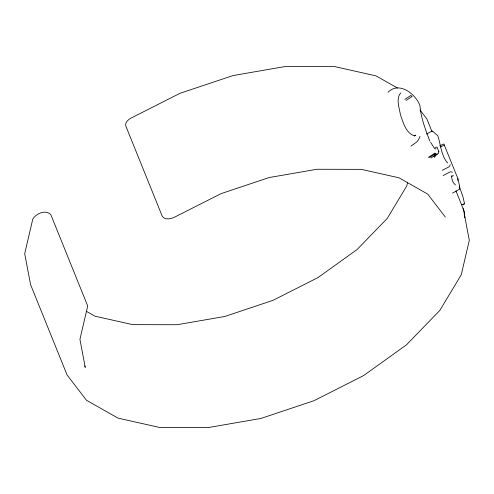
<?xml version="1.0" encoding="UTF-8"?>
<svg xmlns="http://www.w3.org/2000/svg" width="494" height="494" viewBox="0 0 494 494"><rect width="100%" height="100%" fill="white"/><g stroke="black" fill="none" stroke-linecap="round" stroke-linejoin="round"><path stroke-width="0.74" d="M457.79 180.477L457.87 178.562L443.847 143.964L439.74 145.798M407.636 182.23L406.766 185.954L387.321 218.317L357.076 249.55L318.074 277.529L272.991 300.346L224.894 316.45L177.05 324.737L132.738 324.651L94.959 316.185L86.296 311.269M450.12 164.57L449.682 166.237L448.91 166.923L442.291 170.319M420.011 136.387L418.369 139.956L416.541 142.136L410.891 146.131M434.393 157.388L437.023 153.696M452.096 175.463L451.423 176.247L452.245 180.31L453.418 182.786L455.505 184.997M400.751 92.853C395.62 98.911 399.399 107.84 400.406 114.67C403.147 122.259 405.735 132.96 414.275 135.819L415.787 135.177L414.522 136.06M388.012 92.298C399.096 80.855 415.812 94.126 419.98 105.623C420.888 117.93 425.538 129.761 429.897 141.191M404.796 99.411L410.841 95.478L412.132 96.528L406.074 100.449M428.323 157.413L434.986 153.097L435.597 153.64L429.508 157.543M430.941 158.024L437.128 154.196M433.207 156.573L438.234 153.578L438.845 151.967L438.61 151.423M433.899 154.789L435.233 154.017M434.399 148.379L436.949 146.916L438.913 151.782M426.483 134.09L432.33 130.91L437.888 135.856C440.722 144.742 441.216 155.363 447.348 162.798L447.786 162.841M443.118 175.568L450.367 171.795L452.448 172.171M452.467 193.148L459.611 189.233L459.506 185.664L457.87 178.562M451.497 176.648L453.504 175.654M440.278 146.996L444.378 145.156M461.328 204.806L464.181 204.003L461.89 204.646M435.288 148.873L436.091 148.984M397.485 88.049L376.002 75.866L334.419 66.548L285.631 66.449L232.97 75.576L180.014 93.298L130.385 118.418C127.897 120.017 124.784 122.728 125.809 126.032L162.341 216.446C164.817 220.108 170.146 218.941 173.647 217.626L221.009 193.654L269.107 177.55L316.95 169.263L361.262 169.349L399.041 177.815L427.699 194.074L445.285 217.014M434.245 147.996L430.632 142.321M419.999 110.001L426.915 119.023L432.089 131.836M463.051 208.493L464.323 211.648L464.848 217.854M455.962 190.925L463.446 209.431L469.3 240.331L461.254 274.769L439.845 310.393L406.543 344.775L363.615 375.582L313.986 400.702L261.03 418.424L208.369 427.551L159.581 427.452L117.998 418.134L86.45 400.239L67.085 374.977L30.554 284.569L24.7 253.669L32.746 219.231C35.889 213.562 45.819 209.24 50.808 214.643L87.333 305.051L87.605 306.465L79.923 339.329L85.246 367.394L84.665 365.974M459.296 186.121L463.106 197.402L464.564 203.929"/></g></svg>
